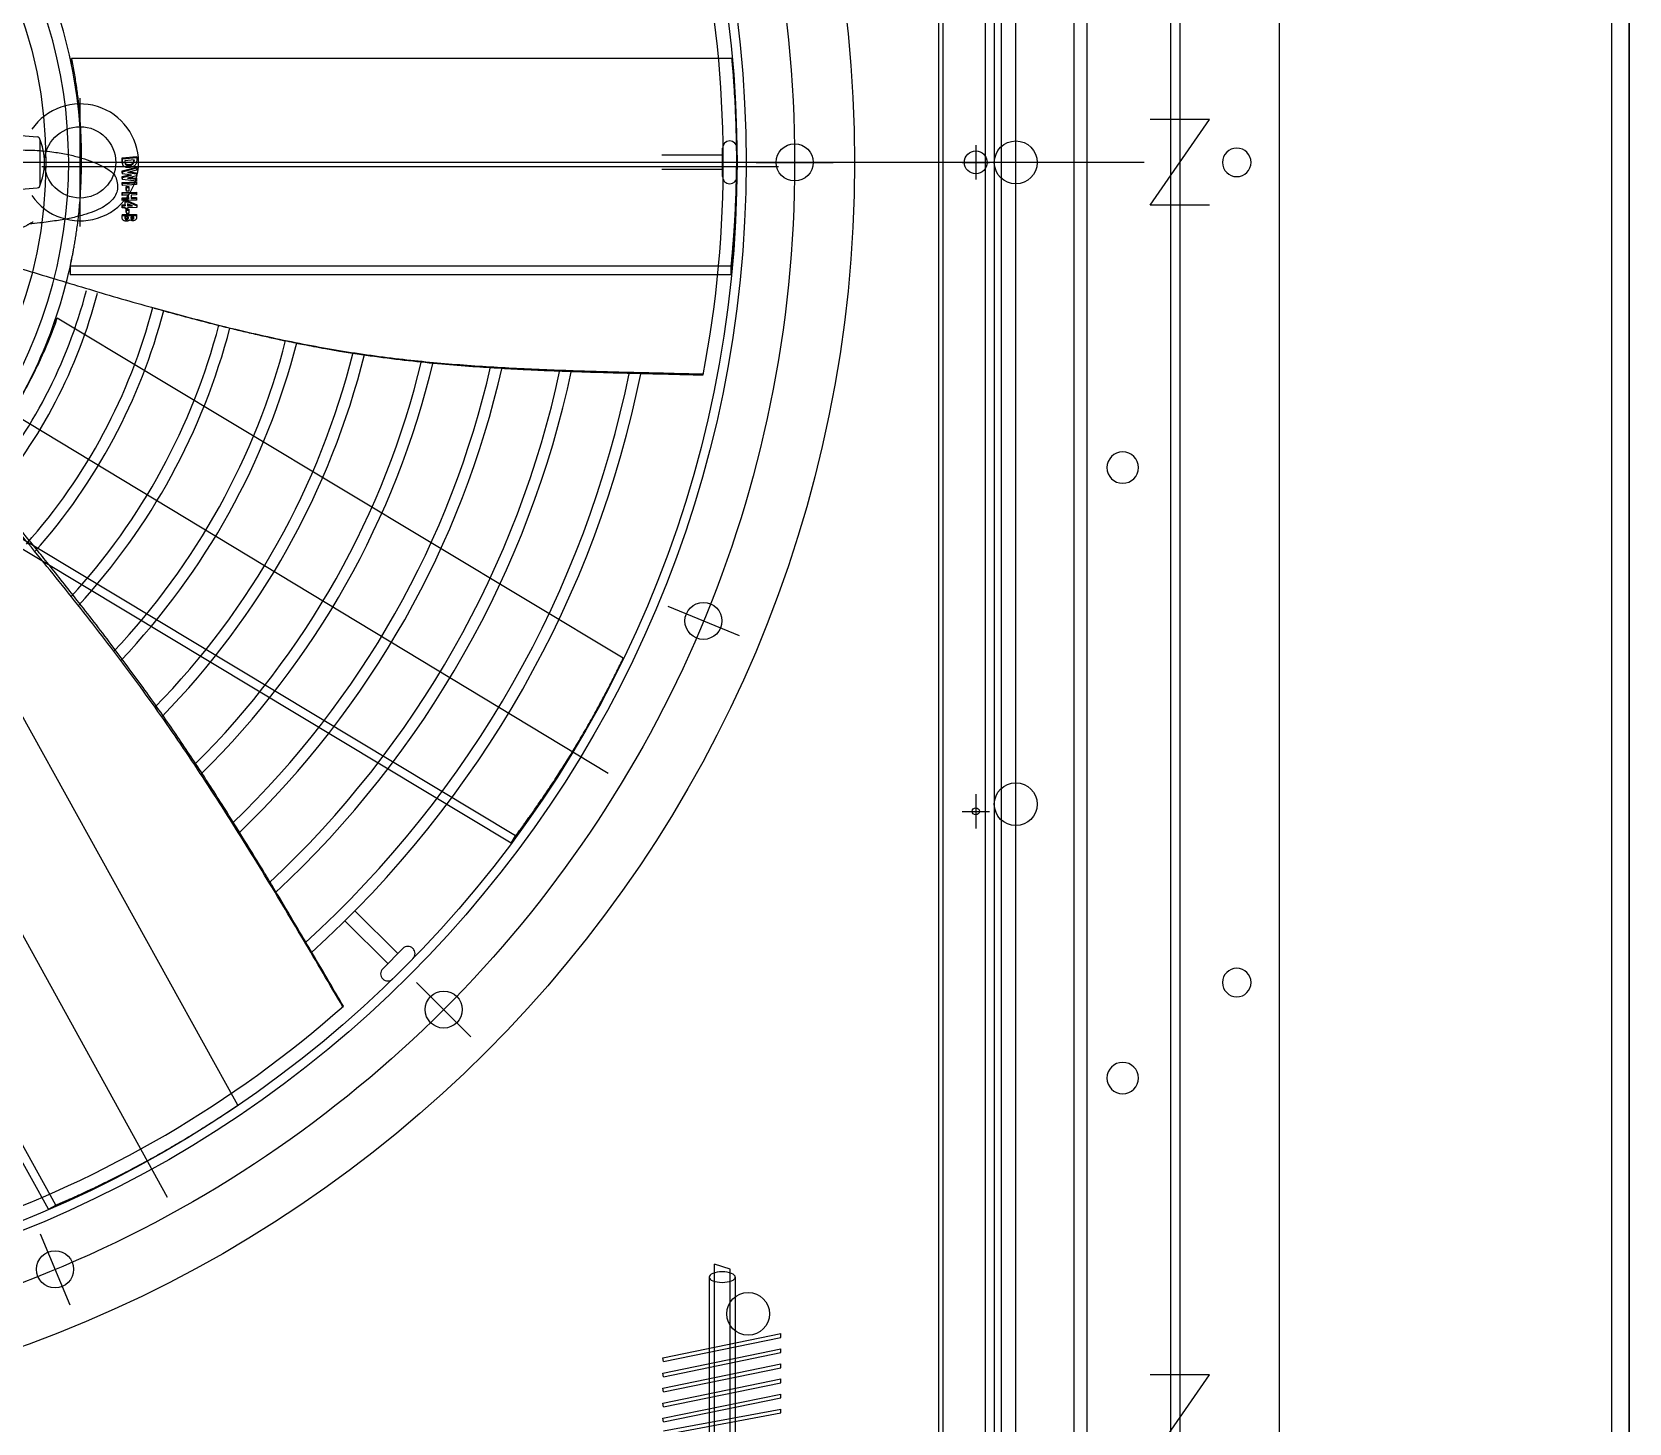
# Model space of a CAD drawing. Header units: millimetres. Extents: x 89978 to 501025, y -351975 to 835730.
# Drawn here: x 272390 to 272950, y -165883 to -165396 of the extents above; entities that cross this region are included whole.
import ezdxf

# ---------------------------------------------------------------- set-up
doc = ezdxf.new("R2010")
doc.units = ezdxf.units.MM
doc.header["$LTSCALE"] = 150
doc.linetypes.add('CENTER', pattern=[50.8, 31.75, -6.35, 6.35, -6.35])
doc.linetypes.add('DIVIDEX2', pattern=[63.5, 25.4, -12.7, 0, -12.7, 0, -12.7])
doc.layers.add('------00 Load Bank', color=3, linetype='Continuous')

# ---------------------------------------------------------------- blocks, each defined once
blk = doc.blocks.new('A$Cd768ecee')
at = {"color": 0}
for p, q in [((0, 0), (0, 1180)), ((35, 1145), (35, 35)), ((38.2, 1141.8), (38.2, 38.2)), ((100, 1080), (100, 100)), ((103.2, 1076.8), (103.2, 103.2))]:
    blk.add_line(p, q, dxfattribs=at)
for points in [[(24.58, 575), (45.42, 575), (24.58, 605), (45.42, 605)], [(24.58, 135), (45.42, 135), (24.58, 165), (45.42, 165)]]:
    blk.add_lwpolyline(points, dxfattribs=at)
for centre, radius in [((15, 590), 5), ((55, 483), 5.5), ((15, 302.5), 5), ((55, 269), 5.5)]:
    blk.add_circle(centre, radius, dxfattribs=at)
blk = doc.blocks.new('A$Ca2785acc')
at = {"color": 0, "linetype": 'Continuous'}
for p, q in [((95.12, 1002.11), (95.12, 895.51)), ((100.65, 1002.11), (100.65, 893.77))]:
    blk.add_line(p, q, dxfattribs=at)
at = {"color": 0}
for p, q in [((0, 980), (0, 35)), ((22, 980), (22, 35)), ((20.4, 978.4), (20.4, 36.6)), ((93.29, 959.85), (93.29, 898.26)), ((102.49, 898.26), (102.49, 959.85)), ((118.45, 953.5), (77.32, 945.88)), ((118.45, 952.14), (77.32, 944.53)), ((118.45, 949.05), (77.32, 940.59)), ((118.72, 947.75), (77.32, 939.24)), ((118.45, 949.05), (118.72, 947.75)), ((77.32, 945.88), (77.32, 944.53)), ((118.45, 943.76), (77.32, 935.3)), ((118.72, 942.47), (77.32, 933.95)), ((118.45, 943.76), (118.72, 942.47)), ((77.32, 940.59), (77.32, 939.24)), ((118.45, 938.47), (77.32, 930.01)), ((118.72, 937.18), (77.32, 928.66)), ((77.32, 935.3), (77.32, 933.95)), ((118.45, 938.47), (118.72, 937.18)), ((118.45, 933.19), (77.32, 924.72)), ((118.72, 931.89), (77.32, 923.37)), ((77.32, 930.01), (77.32, 928.66)), ((118.45, 933.19), (118.72, 931.89)), ((118.45, 927.9), (77.32, 919.43)), ((118.72, 926.6), (77.32, 918.08)), ((77.32, 924.72), (77.32, 923.37)), ((118.45, 927.9), (118.72, 926.6)), ((77.32, 919.43), (77.32, 918.08)), ((95.12, 895.51), (100.65, 893.77)), ((9, 729), (9, 741)), ((13.8, 735), (4.2, 735)), ((9, 501.5), (9, 513.5)), ((13.8, 507.5), (4.2, 507.5))]:
    blk.add_line(p, q, dxfattribs=at)
for centre, radius in [((9, 735), 1.25), ((9, 507.5), 4)]:
    blk.add_circle(centre, radius, dxfattribs=at)
at = {"color": 0, "extrusion": (0, 0, -1)}
blk.add_ellipse((97.9, 898.26), major_axis=(4.59, 0), ratio=0.400356, dxfattribs=at)
blk = doc.blocks.new('A$C02650c35')
at = {"color": 0, "linetype": 'CENTER'}
for p, q in [((522.5, 1085), (522.5, 0)), ((1020, 1040), (25, 1040)), ((522.5, 949), (522.5, 976)), ((678.06, 918.06), (688.39, 943)), ((522.5, 936.62), (522.5, 726.69)), ((522.5, 936.62), (522.5, 726.69)), ((809.94, 829.94), (829.03, 849.03)), ((898.06, 698.06), (923, 708.39))]:
    blk.add_line(p, q, dxfattribs=at)
at = {"color": 0}
for p, q in [((1040.5, 1065), (4.5, 1065)), ((1040.5, 1065), (4.5, 1065)), ((1045, 1060.5), (0, 1060.5)), ((520, 937.23), (520, 915.99)), ((525, 937.23), (525, 915.99)), ((799.85, 823.38), (784.83, 808.37)), ((803.38, 819.85), (788.37, 804.83)), ((512.5, 684.5), (513.56, 697.01)), ((530.26, 698), (514.74, 698)), ((532.5, 684.5), (531.44, 697.01))]:
    blk.add_line(p, q, dxfattribs=at)
at = {"color": 0, "linetype": 'DIVIDEX2', "ltscale": 0.5}
for p, q in [((524, 698.6), (524, 956.84)), ((736.75, 897.15), (603.22, 676.12)), ((885.33, 742.6), (659.2, 617.89))]:
    blk.add_line(p, q, dxfattribs=at)
at = {"color": 0, "linetype": 'Continuous', "lineweight": 25}
for p, q in [((521.18, 942.2), (521.13, 942.2)), ((523.82, 942.2), (521.18, 942.2)), ((486.1, 940.54), (486.1, 709.05)), ((561.9, 940.25), (558.9, 940.25)), ((558.9, 940.25), (558.9, 708.56)), ((561.9, 940.25), (561.9, 708.56)), ((696.31, 902.43), (577.08, 704)), ((727.23, 885.79), (727.18, 885.81)), ((729.49, 884.43), (727.23, 885.79)), ((758.56, 864.7), (639.22, 666.09)), ((761.13, 863.15), (641.79, 664.55)), ((761.13, 863.15), (758.56, 864.7)), ((852.99, 767.31), (650.52, 655.07)), ((871.44, 737.43), (871.42, 737.48)), ((872.72, 735.12), (871.44, 737.43)), ((520.49, 731.8), (520.8, 731.84)), ((520.49, 731.8), (520.65, 731.8)), ((520.95, 726.8), (520.49, 731.8)), ((521.27, 726.84), (520.8, 731.84)), ((520.8, 731.84), (521.76, 731.84)), ((521.61, 730.9), (521.93, 730.94)), ((521.64, 730.94), (521.93, 727.74)), ((521.93, 730.94), (521.64, 730.94)), ((522.77, 730.5), (523.1, 730.54)), ((523.26, 729.24), (523.59, 729.28)), ((524.13, 731.8), (524.45, 731.84)), ((525.43, 726.8), (524.13, 731.8)), ((525.77, 726.83), (524.45, 731.84)), ((524.45, 731.84), (525.2, 731.83)), ((525.2, 731.83), (526.03, 728.64)), ((525.82, 729.48), (526.14, 731.8)), ((526.03, 728.64), (526.47, 731.83)), ((526.14, 731.8), (526.47, 731.83)), ((526.47, 731.83), (527.16, 731.83)), ((526.94, 730.06), (526.49, 726.83)), ((527.47, 726.8), (526.82, 729.2)), ((527.82, 726.83), (526.94, 730.06)), ((527.16, 731.83), (528.03, 728.64)), ((527.79, 729.52), (528.05, 731.8)), ((528.03, 728.64), (528.39, 731.83)), ((528.05, 731.8), (528.39, 731.83)), ((528.39, 731.83), (529.11, 731.82)), ((529.11, 731.82), (528.53, 726.83)), ((529.27, 731.8), (529.62, 731.82)), ((529.54, 726.8), (529.27, 731.8)), ((529.9, 726.82), (529.62, 731.82)), ((529.62, 731.82), (530.3, 731.82)), ((530.3, 731.82), (530.56, 726.82)), ((530.94, 729.04), (531.3, 729.06)), ((530.98, 728.21), (530.94, 729.04)), ((530.98, 728.21), (531.34, 728.23)), ((532.23, 728.21), (530.98, 728.21)), ((531.34, 728.23), (531.3, 729.06)), ((531.3, 729.06), (532.56, 729.06)), ((532.59, 728.23), (531.34, 728.23)), ((532.23, 728.21), (532.59, 728.23)), ((532.56, 729.06), (532.59, 728.23)), ((532.92, 731.8), (533.28, 731.81)), ((533.1, 726.8), (532.92, 731.8)), ((533.47, 726.81), (533.28, 731.81)), ((533.28, 731.81), (533.93, 731.81)), ((533.93, 731.81), (533.99, 729.89)), ((533.99, 729.89), (535.21, 729.89)), ((535.23, 728.99), (534.02, 728.99)), ((534.02, 728.99), (534.1, 726.81)), ((534.86, 728.97), (534.02, 728.97)), ((534.79, 731.8), (535.16, 731.81)), ((534.84, 729.87), (534.79, 731.8)), ((534.86, 728.97), (535.23, 728.99)), ((534.92, 726.8), (534.86, 728.97)), ((535.21, 729.89), (535.16, 731.81)), ((535.16, 731.81), (535.79, 731.81)), ((535.29, 726.81), (535.23, 728.99)), ((535.79, 731.81), (535.91, 726.81)), ((535.97, 728.73), (537.33, 731.92)), ((535.97, 728.73), (536.34, 728.74)), ((535.99, 727.82), (535.97, 728.73)), ((536.34, 728.74), (537.71, 731.93)), ((536.36, 727.83), (536.34, 728.74)), ((537.76, 730.36), (537.03, 728.66)), ((537.03, 728.66), (537.78, 728.66)), ((537.33, 731.92), (537.71, 731.93)), ((537.4, 728.65), (537.39, 729.5)), ((537.71, 731.93), (538.35, 731.93)), ((537.78, 728.66), (537.76, 730.36)), ((538.35, 731.93), (538.38, 728.66)), ((538.38, 728.66), (538.67, 728.66)), ((538.67, 728.66), (538.68, 727.82)), ((538.88, 728.21), (538.88, 729.04)), ((538.88, 729.04), (539.26, 729.04)), ((539.35, 728.21), (538.88, 728.21)), ((538.88, 728.21), (539.27, 728.21)), ((539.27, 728.21), (539.26, 729.04)), ((539.26, 729.04), (540.05, 729.04)), ((540.07, 728.2), (539.27, 728.21)), ((539.28, 728.21), (540.08, 728.2)), ((539.64, 729.04), (540, 729.04)), ((540, 729.04), (540.39, 729.04)), ((540.39, 729.04), (540.39, 728.2)), ((540.72, 726.8), (540.77, 731.8)), ((540.77, 731.8), (541.03, 731.8)), ((540.77, 731.8), (541.16, 731.79)), ((541.03, 731.8), (541.29, 731.8)), ((541.12, 726.79), (541.16, 731.79)), ((541.16, 731.79), (541.68, 731.79)), ((541.29, 731.8), (541.68, 731.79)), ((541.71, 728.97), (541.69, 727.69)), ((541.84, 728.97), (541.71, 728.97)), ((541.73, 730.89), (541.72, 729.8)), ((541.72, 729.8), (541.87, 729.8)), ((541.72, 729.8), (541.87, 729.8)), ((541.91, 730.89), (541.73, 730.89)), ((541.99, 730.37), (542.38, 730.36)), ((542.15, 728.28), (542.54, 728.27)), ((520.95, 726.8), (521.27, 726.84)), ((521.43, 726.8), (520.95, 726.8)), ((522.22, 726.84), (521.27, 726.84)), ((521.9, 726.8), (521.43, 726.8)), ((521.9, 726.8), (522.22, 726.84)), ((521.93, 727.74), (522.32, 727.74)), ((525.43, 726.8), (525.77, 726.83)), ((526.15, 726.8), (525.43, 726.8)), ((526.49, 726.83), (525.77, 726.83)), ((526.15, 726.8), (526.49, 726.83)), ((527.47, 726.8), (527.82, 726.83)), ((528.18, 726.8), (527.47, 726.8)), ((528.53, 726.83), (527.82, 726.83)), ((528.18, 726.8), (528.53, 726.83)), ((529.54, 726.8), (529.9, 726.82)), ((530.2, 726.8), (529.54, 726.8)), ((530.56, 726.82), (529.9, 726.82)), ((530.2, 726.8), (530.56, 726.82)), ((533.1, 726.8), (533.47, 726.81)), ((533.73, 726.8), (533.1, 726.8)), ((534.1, 726.81), (533.47, 726.81)), ((533.73, 726.8), (534.1, 726.81)), ((534.92, 726.8), (535.29, 726.81)), ((535.53, 726.8), (534.92, 726.8)), ((535.91, 726.81), (535.29, 726.81)), ((535.53, 726.8), (535.91, 726.81)), ((535.99, 727.82), (536.36, 727.83)), ((536.7, 727.82), (535.99, 727.82)), ((537.79, 727.83), (536.36, 727.83)), ((537.41, 727.82), (536.7, 727.82)), ((537.41, 727.82), (537.79, 727.83)), ((537.42, 726.8), (537.41, 727.82)), ((537.71, 726.8), (537.42, 726.8)), ((537.42, 726.8), (537.8, 726.8)), ((538.01, 726.8), (537.71, 726.8)), ((537.8, 726.8), (537.79, 727.83)), ((538.39, 726.8), (537.8, 726.8)), ((538.01, 726.8), (538.39, 726.8)), ((538.29, 727.82), (538.68, 727.82)), ((538.68, 727.82), (538.38, 727.83)), ((538.38, 727.83), (538.39, 726.8)), ((540.72, 726.8), (541.12, 726.79)), ((542, 726.79), (541.12, 726.79)), ((541.69, 727.69), (541.85, 727.69)), ((541.69, 727.69), (541.85, 727.69)), ((521.2, 712.5), (521.18, 712.5)), ((488.4, 709.05), (486.1, 709.05)), ((558.9, 708.56), (561.9, 708.56)), ((579.05, 702.82), (577.08, 704)), ((888.03, 703.5), (685.38, 591.17)), ((889.48, 700.88), (686.84, 588.55)), ((889.48, 700.88), (888.03, 703.5))]:
    blk.add_line(p, q, dxfattribs=at)
at = {"color": 0, "linetype": 'Continuous'}
for p, q in [((515, 939.73), (515, 939.77)), ((527.5, 937.23), (517.5, 937.23)), ((530, 939.77), (530, 939.73)), ((798.08, 828.69), (798.11, 828.71)), ((805.15, 818.08), (798.08, 825.15)), ((808.71, 818.11), (808.69, 818.08))]:
    blk.add_line(p, q, dxfattribs=at)
at = {"color": 0, "linetype": 'CENTER', "ltscale": 3}
blk.add_line((545, 712), (500, 712), dxfattribs=at)
at = {"color": 0, "linetype": 'Continuous', "lineweight": 25, "flags": 128}
blk.add_lwpolyline([(522.69, 726.84), (522.85, 726.86), (523.02, 726.89)], dxfattribs=at)
at = {"color": 0}
for centre, radius in [((522.5, 1040), 7.5), ((747.5, 1040), 7.5), ((522.5, 542.5), 441), ((522.5, 962.5), 6.5), ((522.5, 962.5), 6.5), ((926.13, 946.19), 7.5), ((926.13, 946.19), 7.5), ((522.5, 542.5), 403), ((522.5, 542.5), 399.8), ((683.23, 930.53), 6.5), ((683.23, 930.53), 6.5), ((819.48, 839.48), 6.5), ((819.48, 839.48), 6.5), ((522.5, 712), 12.5), ((910.53, 703.23), 6.5), ((910.53, 703.23), 6.5), ((522.5, 542.5), 157.5)]:
    blk.add_circle(centre, radius, dxfattribs=at)
at = {"color": 0, "linetype": 'CENTER'}
blk.add_circle((522.5, 542.5), 420, dxfattribs=at)
blk.add_circle((522.5, 542.5), 420, dxfattribs=at)
at = {"color": 0, "linetype": 'Continuous'}
for centre, start, end in [((517.5, 939.77), 90.7211, 180), ((527.5, 939.77), 0, 89.2789), ((517.5, 939.73), 180, 270), ((527.5, 939.73), 270, 0), ((799.85, 826.92), 135, 225), ((799.88, 826.95), 45.7211, 135), ((806.92, 819.85), 225, 315), ((806.95, 819.88), 315, 44.2789)]:
    blk.add_arc(centre, 2.5, start, end, dxfattribs=at)
at = {"color": 0}
for centre, radius, start, end in [((522.5, 542.5), 395, 79.1258, 101.5122), ((522.5, 542.5), 373.5, 42.1171, 78.6292), ((522.5, 542.5), 369.5, 42.2436, 78.5201), ((522.5, 542.5), 345.5, 43.0419, 77.8319), ((522.5, 542.5), 349.5, 42.9044, 77.9495), ((522.5, 542.5), 325.5, 43.7524, 77.2394), ((522.5, 542.5), 321.5, 43.8985, 77.1218), ((522.5, 542.5), 301.5, 44.6444, 76.5541), ((522.5, 542.5), 297.5, 44.7958, 76.4472), ((522.5, 542.5), 273.5, 45.7065, 75.8843), ((522.5, 542.5), 277.5, 45.5549, 75.9667), ((522.5, 542.5), 395, 19.1258, 41.5122), ((522.5, 542.5), 249.5, 46.6173, 75.513), ((522.5, 542.5), 253.5, 46.465, 75.5604), ((522.5, 542.5), 229.5, 47.3942, 75.3579), ((522.5, 542.5), 225.5, 47.5546, 75.3445), ((522.5, 542.5), 205.5, 48.3996, 75.3621), ((522.5, 542.5), 201.5, 48.3996, 75.3621), ((522.5, 712), 20.5, 304.6067, 235.3934), ((522.5, 542.5), 181.5, 49.5657, 75.3621), ((522.5, 542.5), 177.5, 49.7845, 75.3621), ((514.74, 696.8), 1.2, 89.9999, 169.9999), ((522.5, 678.18), 21.32, 66.4167, 113.5835), ((530.26, 696.8), 1.2, 10.0001, 89.9999)]:
    blk.add_arc(centre, radius, start, end, dxfattribs=at)
at = {"color": 0, "linetype": 'Continuous', "lineweight": 25}
for radius, start, end in [(170, 86.2622, 117.3611), (165.5, 0.0003, 205.5882), (170, 55.2614, 78.9879)]:
    blk.add_arc((522.5, 542.5), radius, start, end, dxfattribs=at)
for points, knots in [([(521.13, 942.2), (520.14, 942.19), (518.17, 942.18), (515.09, 942.14), (511.9, 942.06), (508.61, 941.96), (504.88, 941.82), (500.7, 941.61), (496, 941.33), (491.15, 940.98), (487.79, 940.69), (486.1, 940.54)], [0, 0, 0, 0, 0.098219, 0.196459, 0.294698, 0.393098, 0.491499, 0.618442, 0.745384, 0.872692, 1, 1, 1, 1]), ([(558.9, 940.25), (558.88, 940.25), (558.86, 940.26), (558.68, 940.28), (558.39, 940.3), (557.99, 940.34), (557.41, 940.4), (556.6, 940.48), (555.52, 940.58), (554.24, 940.69), (552.75, 940.82), (551.06, 940.96), (549.17, 941.11), (547.08, 941.26), (544.75, 941.41), (542.18, 941.57), (539.37, 941.72), (536.34, 941.86), (533.31, 941.97), (530.32, 942.06), (527.42, 942.13), (524.38, 942.18), (522.25, 942.19), (521.18, 942.2)], [0, 0, 0, 0, 0.03878, 0.077567, 0.116355, 0.1552, 0.194046, 0.245833, 0.297636, 0.34944, 0.401226, 0.453012, 0.504815, 0.556618, 0.608404, 0.662492, 0.7166, 0.770707, 0.824794, 0.868554, 0.912313, 0.956156, 1, 1, 1, 1]), ([(561.9, 940.25), (561.88, 940.25), (561.86, 940.26), (561.68, 940.28), (561.39, 940.3), (560.98, 940.34), (560.39, 940.4), (559.58, 940.48), (558.49, 940.58), (557.19, 940.69), (555.68, 940.82), (553.96, 940.96), (552.2, 941.1), (550.46, 941.22), (548.78, 941.34), (546.99, 941.45), (544.8, 941.58), (542.14, 941.72), (538.96, 941.87), (535.53, 941.99), (531.87, 942.1), (527.98, 942.17), (525.21, 942.19), (523.82, 942.2)], [0, 0, 0, 0, 0.038794, 0.077595, 0.116396, 0.155256, 0.194116, 0.245886, 0.297665, 0.349435, 0.401519, 0.453611, 0.505695, 0.544496, 0.583297, 0.622156, 0.661015, 0.717306, 0.773608, 0.829899, 0.886596, 0.943304, 1, 1, 1, 1]), ([(573.49, 737.89), (575.35, 744.68), (579.23, 758.83), (584.32, 780.49), (588.63, 802.81), (591.64, 824.81), (593.62, 846.41), (594.87, 867.62), (595.66, 888.87), (596.17, 909.82), (596.5, 923.7), (596.66, 930.48)], [0, 0, 0, 0, 0.1081379, 0.2251135, 0.3413954, 0.4570616, 0.5657729, 0.6743483, 0.7829008, 0.8914823, 0.994843, 0.994843, 0.994843, 0.994843]), ([(573.57, 737.92), (573.75, 738.58), (574.51, 741.26), (575.79, 745.94), (577.42, 752.03), (579.04, 758.25), (580.54, 764.25), (581.92, 769.99), (583.13, 775.19), (584.19, 779.99), (585.06, 784.09), (585.76, 787.48), (586.39, 790.65), (587.05, 794.11), (587.82, 798.29), (589.05, 805.39), (590.51, 815.09), (591.99, 827.03), (593.14, 838.53), (594, 849.4), (594.55, 857.82), (594.91, 864.37), (595.18, 869.63), (595.45, 875.86), (595.73, 883.09), (596, 891.26), (596.26, 900.36), (596.52, 910.38), (596.76, 920.5), (596.94, 927.29), (597.02, 930.41)], [0, 0, 0, 0, 0.0105993, 0.042715, 0.074456, 0.1073437, 0.1413731, 0.1694151, 0.1979263, 0.223438, 0.2448649, 0.2622189, 0.2766961, 0.2944954, 0.3162608, 0.341978, 0.4051023, 0.466824, 0.5267457, 0.5825963, 0.6340774, 0.6563171, 0.6830925, 0.7149493, 0.751887, 0.7939052, 0.84012, 0.8912343, 0.9472267, 0.994836, 0.994836, 0.994836, 0.994836]), ([(727.18, 885.81), (726.34, 886.32), (724.64, 887.32), (721.97, 888.87), (719.2, 890.45), (716.33, 892.06), (713.06, 893.85), (709.37, 895.84), (705.2, 898.01), (700.87, 900.21), (697.83, 901.69), (696.31, 902.43)], [0, 0, 0, 0, 0.098219, 0.196459, 0.294698, 0.393098, 0.491499, 0.618442, 0.745384, 0.872692, 1, 1, 1, 1]), ([(758.56, 864.7), (758.55, 864.7), (758.53, 864.72), (758.38, 864.83), (758.15, 865), (757.82, 865.24), (757.36, 865.59), (756.71, 866.07), (755.83, 866.71), (754.79, 867.47), (753.58, 868.35), (752.2, 869.34), (750.66, 870.44), (748.94, 871.64), (747.03, 872.97), (744.91, 874.43), (742.57, 876.01), (740.05, 877.69), (737.51, 879.35), (735, 880.96), (732.54, 882.52), (729.96, 884.12), (728.14, 885.23), (727.23, 885.79)], [0, 0, 0, 0, 0.03878, 0.077567, 0.116355, 0.1552, 0.194046, 0.245833, 0.297636, 0.34944, 0.401226, 0.453012, 0.504815, 0.556618, 0.608404, 0.662492, 0.7166, 0.770707, 0.824794, 0.868554, 0.912313, 0.956156, 1, 1, 1, 1]), ([(761.13, 863.15), (761.12, 863.16), (761.1, 863.17), (760.95, 863.28), (760.72, 863.46), (760.39, 863.7), (759.91, 864.05), (759.26, 864.53), (758.38, 865.18), (757.32, 865.95), (756.09, 866.84), (754.69, 867.84), (753.25, 868.86), (751.82, 869.87), (750.44, 870.83), (748.96, 871.86), (747.15, 873.09), (744.95, 874.58), (742.29, 876.35), (739.42, 878.22), (736.34, 880.2), (733.05, 882.26), (730.68, 883.71), (729.49, 884.43)], [0, 0, 0, 0, 0.038794, 0.077595, 0.116396, 0.155256, 0.194116, 0.245886, 0.297665, 0.349435, 0.401519, 0.453611, 0.505695, 0.544496, 0.583297, 0.622156, 0.661015, 0.717306, 0.773608, 0.829899, 0.886596, 0.943304, 1, 1, 1, 1]), ([(818.28, 804.3), (815.39, 802.6), (809.22, 799), (800.15, 793.68), (791.45, 788.55), (783.85, 784.04), (777.37, 780.16), (769.58, 775.46), (760.06, 769.63), (747.64, 761.86), (734.39, 753.31), (720.42, 743.91), (706.09, 733.81), (691.23, 722.8), (678.95, 713.32), (669.63, 705.96), (663.64, 701.18), (658.2, 696.79), (653.6, 693.06), (649.52, 689.73), (645.5, 686.44), (641, 682.74), (635.9, 678.54), (630.35, 673.95), (624.56, 669.16), (619.21, 664.74), (615.82, 661.93), (614.38, 660.74)], [0.004054, 0.004054, 0.004054, 0.004054, 0.044055, 0.0892389, 0.1294144, 0.1645669, 0.1946506, 0.2196261, 0.2731864, 0.3280385, 0.3947317, 0.4616638, 0.5294155, 0.6044734, 0.683072, 0.7151603, 0.7467466, 0.7747501, 0.7989803, 0.8176563, 0.837837, 0.8611081, 0.8874794, 0.916906, 0.9473172, 0.9775846, 1, 1, 1, 1]), ([(818.46, 804.1), (810.63, 799.51), (794.69, 790.16), (770.79, 775.85), (746.91, 760.95), (723.47, 745.46), (700.78, 729.22), (678.82, 712.32), (657.39, 694.99), (636.21, 677.33), (622.16, 665.47), (615.12, 659.54)], [0.0040453, 0.0040453, 0.0040453, 0.0040453, 0.1120904, 0.224186, 0.3362006, 0.4480891, 0.5598872, 0.6697434, 0.7797254, 0.8898282, 1, 1, 1, 1]), ([(871.42, 737.48), (870.94, 738.34), (869.97, 740.05), (868.43, 742.73), (866.83, 745.48), (865.14, 748.31), (863.21, 751.5), (861, 755.06), (858.48, 759.03), (855.82, 763.1), (853.93, 765.9), (852.99, 767.31)], [0, 0, 0, 0, 0.098219, 0.196459, 0.294698, 0.393098, 0.491499, 0.618442, 0.745384, 0.872692, 1, 1, 1, 1]), ([(559.91, 691.77), (562.13, 699.15), (566.58, 713.9), (571.18, 729.26), (573.33, 737.29), (573.49, 737.89)], [0, 0, 0, 0, 0.481211, 0.961441, 1, 1, 1, 1]), ([(888.03, 703.5), (888.02, 703.51), (888.01, 703.53), (887.94, 703.7), (887.83, 703.97), (887.67, 704.34), (887.43, 704.87), (887.11, 705.61), (886.68, 706.61), (886.15, 707.79), (885.55, 709.15), (884.85, 710.7), (884.06, 712.42), (883.18, 714.33), (882.18, 716.44), (881.08, 718.76), (879.84, 721.29), (878.5, 724.01), (877.13, 726.71), (875.76, 729.37), (874.41, 731.95), (872.98, 734.62), (871.96, 736.49), (871.44, 737.43)], [0, 0, 0, 0, 0.03878, 0.077567, 0.116355, 0.1552, 0.194046, 0.245833, 0.297636, 0.34944, 0.401226, 0.453012, 0.504815, 0.556618, 0.608404, 0.662492, 0.7166, 0.770707, 0.824794, 0.868554, 0.912313, 0.956156, 1, 1, 1, 1]), ([(889.48, 700.88), (889.48, 700.89), (889.47, 700.91), (889.4, 701.08), (889.28, 701.35), (889.12, 701.72), (888.88, 702.26), (888.56, 703.01), (888.11, 704.01), (887.59, 705.21), (886.97, 706.59), (886.26, 708.16), (885.52, 709.76), (884.79, 711.35), (884.07, 712.87), (883.3, 714.5), (882.35, 716.48), (881.19, 718.86), (879.77, 721.72), (878.22, 724.78), (876.54, 728.04), (874.72, 731.47), (873.39, 733.91), (872.72, 735.12)], [0, 0, 0, 0, 0.038794, 0.077595, 0.116396, 0.155256, 0.194116, 0.245886, 0.297665, 0.349435, 0.401519, 0.453611, 0.505695, 0.544496, 0.583297, 0.622156, 0.661015, 0.717306, 0.773608, 0.829899, 0.886596, 0.943304, 1, 1, 1, 1]), ([(522.77, 730.5), (522.64, 730.6), (522.42, 730.78), (522.01, 730.88), (521.75, 730.89), (521.61, 730.9)], [0, 0, 0, 0, 0.360895, 0.640408, 1, 1, 1, 1]), ([(521.76, 731.84), (522.06, 731.83), (522.5, 731.82), (523.09, 731.62), (523.49, 731.32), (523.82, 730.9), (524.17, 730.24), (524.26, 729.65), (524.32, 729.27)], [0, 0, 0, 0, 0.250193, 0.375675, 0.500989, 0.626133, 0.751199, 1, 1, 1, 1]), ([(523.1, 730.54), (523.01, 730.61), (522.84, 730.76), (522.44, 730.91), (522.13, 730.93), (521.93, 730.94)], [0, 0, 0, 0, 0.248415, 0.498726, 1, 1, 1, 1]), ([(524.32, 729.27), (524.32, 728.9), (524.32, 728.34), (524.09, 727.68), (523.82, 727.29), (523.47, 726.99), (522.93, 726.84), (522.51, 726.84), (522.22, 726.84)], [0, 0, 0, 0, 0.247987, 0.37312, 0.497401, 0.622314, 0.747638, 1, 1, 1, 1]), ([(522.32, 727.74), (522.5, 727.74), (522.76, 727.75), (523.1, 727.85), (523.31, 728.03), (523.47, 728.29), (523.61, 728.7), (523.6, 729.05), (523.59, 729.28)], [0, 0, 0, 0, 0.250156, 0.375667, 0.500586, 0.625527, 0.750593, 1, 1, 1, 1]), ([(522.44, 727.75), (522.52, 727.75), (522.69, 727.76), (522.93, 727.92), (523.13, 728.2), (523.25, 728.58), (523.28, 728.94), (523.27, 729.17), (523.26, 729.24)], [0, 0, 0, 0, 0.132586, 0.315673, 0.49897, 0.682297, 0.897512, 1, 1, 1, 1]), ([(523.26, 729.24), (523.25, 729.36), (523.22, 729.67), (523.07, 730.13), (522.86, 730.38), (522.77, 730.5)], [0, 0, 0, 0, 0.245128, 0.668238, 1, 1, 1, 1]), ([(523.59, 729.28), (523.56, 729.52), (523.51, 729.87), (523.31, 730.29), (523.17, 730.46), (523.1, 730.54)], [0, 0, 0, 0, 0.498415, 0.74902, 1, 1, 1, 1]), ([(541.46, 727.69), (541.61, 727.69), (541.8, 727.7), (542.01, 727.84), (542.1, 727.97), (542.14, 728.12), (542.15, 728.23), (542.15, 728.28)], [0, 0, 0, 0, 0.5, 0.655867, 0.776779, 0.898139, 1, 1, 1, 1]), ([(541.68, 731.79), (541.79, 731.79), (542.01, 731.79), (542.23, 731.73), (542.33, 731.7)], [0, 0, 0, 0, 0.500362, 1, 1, 1, 1]), ([(542.15, 728.28), (542.14, 728.37), (542.14, 728.53), (542.06, 728.71), (541.95, 728.85), (541.82, 728.93), (541.73, 728.93), (541.71, 728.94)], [0, 0, 0, 0, 0.249514, 0.425336, 0.599722, 0.883024, 1, 1, 1, 1]), ([(541.72, 729.86), (541.73, 729.86), (541.78, 729.87), (541.85, 729.95), (541.93, 730.07), (541.98, 730.23), (541.98, 730.33), (541.99, 730.37)], [0, 0, 0, 0, 0.075084, 0.326607, 0.580052, 0.817178, 1, 1, 1, 1]), ([(541.99, 730.37), (541.98, 730.44), (541.98, 730.56), (541.92, 730.71), (541.87, 730.76), (541.84, 730.79)], [0, 0, 0, 0, 0.417609, 0.726108, 1, 1, 1, 1]), ([(542.54, 728.27), (542.54, 728.33), (542.54, 728.46), (542.49, 728.63), (542.41, 728.77), (542.27, 728.89), (542.08, 728.96), (541.92, 728.96), (541.84, 728.97)], [0, 0, 0, 0, 0.124117, 0.249017, 0.374429, 0.499969, 0.74996, 1, 1, 1, 1]), ([(541.85, 727.69), (542, 727.69), (542.18, 727.69), (542.39, 727.81), (542.48, 727.93), (542.53, 728.09), (542.54, 728.21), (542.54, 728.27)], [0, 0, 0, 0, 0.4958995, 0.6207322, 0.7464139, 0.8725816, 1, 1, 1, 1]), ([(541.87, 729.8), (541.93, 729.8), (542.04, 729.81), (542.18, 729.88), (542.28, 729.98), (542.33, 730.09), (542.37, 730.22), (542.37, 730.31), (542.38, 730.36)], [0, 0, 0, 0, 0.249435, 0.499226, 0.624652, 0.749536, 0.873948, 1, 1, 1, 1]), ([(542.38, 730.36), (542.38, 730.4), (542.37, 730.49), (542.34, 730.61), (542.29, 730.72), (542.21, 730.82), (542.07, 730.88), (541.96, 730.89), (541.91, 730.89)], [0, 0, 0, 0, 0.123522, 0.248139, 0.370579, 0.498886, 0.748791, 1, 1, 1, 1]), ([(543.1, 728.23), (543.1, 728.18), (543.09, 727.96), (543.03, 727.65), (542.9, 727.33), (542.75, 727.1), (542.58, 726.93), (542.33, 726.8), (542.13, 726.79), (542, 726.79)], [0, 0, 0, 0, 0.06266, 0.249252, 0.373609, 0.4986, 0.623723, 0.748551, 1, 1, 1, 1]), ([(542.33, 731.7), (542.42, 731.65), (542.59, 731.56), (542.79, 731.28), (542.93, 730.91), (542.94, 730.62), (542.95, 730.48)], [0, 0, 0, 0, 0.250156, 0.500622, 0.750062, 1, 1, 1, 1]), ([(542.95, 730.48), (542.95, 730.43), (542.94, 730.34), (542.92, 730.15), (542.86, 729.92), (542.74, 729.7), (542.65, 729.58), (542.6, 729.52)], [0, 0, 0, 0, 0.125463, 0.250126, 0.499927, 0.74927, 1, 1, 1, 1]), ([(542.6, 729.52), (542.68, 729.45), (542.82, 729.32), (542.99, 729.02), (543.09, 728.64), (543.1, 728.37), (543.1, 728.23)], [0, 0, 0, 0, 0.24872, 0.498434, 0.748708, 1, 1, 1, 1]), ([(518.14, 691.07), (518.17, 693.31), (518.24, 697.5), (518.89, 703.28), (519.8, 708.25), (520.92, 712.53), (522.16, 716.17), (523.47, 719.21), (524.78, 721.61), (526.03, 723.37), (527.31, 724.39), (528.91, 724.93), (530.78, 725.29), (532.96, 724.96), (534.96, 723.93), (536.78, 722.2), (538.39, 719.8), (539.8, 716.75), (541.03, 713.05), (542.1, 708.66), (543.01, 703.54), (543.68, 698.6), (543.99, 695.36), (544.1, 694.11)], [0, 0, 0, 0, 0.080739, 0.151235, 0.213353, 0.268442, 0.318269, 0.361669, 0.398556, 0.428698, 0.452315, 0.472715, 0.51153, 0.548468, 0.58504, 0.622842, 0.663507, 0.708451, 0.759052, 0.815438, 0.879842, 0.953818, 1, 1, 1, 1]), ([(522.69, 726.84), (522.67, 726.84), (522.58, 726.82), (522.4, 726.81), (522.15, 726.8), (521.98, 726.8), (521.9, 726.8)], [0, 0, 0, 0, 0.063167, 0.373961, 0.686877, 1, 1, 1, 1]), ([(521.18, 712.5), (520.22, 712.5), (518.29, 712.5), (515.26, 712.45), (512.15, 712.33), (508.93, 712.15), (505.23, 711.87), (501.78, 711.53), (498.61, 711.15), (496.2, 710.82), (493.74, 710.45), (491.23, 710.03), (488.69, 709.57), (486.97, 709.22), (486.1, 709.05)], [0, 0, 0, 0, 0.09594, 0.191903, 0.287866, 0.384015, 0.480164, 0.609768, 0.674639, 0.73951, 0.804594, 0.869678, 0.934839, 1, 1, 1, 1]), ([(558.9, 708.56), (558.88, 708.56), (558.86, 708.57), (558.68, 708.61), (558.38, 708.67), (557.97, 708.76), (557.38, 708.88), (556.56, 709.05), (555.46, 709.28), (554.15, 709.53), (552.63, 709.81), (550.91, 710.11), (548.98, 710.43), (546.85, 710.75), (544.48, 711.08), (541.86, 711.4), (538.99, 711.71), (535.9, 711.98), (532.86, 712.19), (529.92, 712.35), (527.14, 712.44), (524.66, 712.5), (523.06, 712.49), (522.47, 712.49)], [0, 0, 0, 0, 0.039863, 0.079734, 0.119605, 0.159539, 0.199473, 0.252709, 0.305962, 0.359217, 0.412452, 0.465686, 0.518937, 0.572189, 0.625422, 0.681079, 0.736756, 0.792433, 0.848089, 0.890491, 0.932892, 0.975374, 1, 1, 1, 1]), ([(608.92, 688.89), (608.1, 689.39), (606.45, 690.39), (603.83, 691.9), (601.1, 693.41), (598.24, 694.91), (594.93, 696.57), (591.79, 698.06), (588.88, 699.36), (586.64, 700.32), (584.34, 701.27), (581.98, 702.2), (579.57, 703.12), (577.91, 703.71), (577.08, 704)], [0, 0, 0, 0, 0.09594, 0.191903, 0.287866, 0.384015, 0.480164, 0.609768, 0.674639, 0.73951, 0.804594, 0.869678, 0.934839, 1, 1, 1, 1]), ([(544.46, 690.4), (544.72, 690.65), (545.19, 691.07), (545.27, 691.77), (545.09, 692.4), (544.8, 692.94), (544.53, 693.4), (544.34, 693.71), (544.15, 694.02), (543.97, 694.33), (543.8, 694.62), (543.6, 695), (543.41, 695.38), (543.32, 695.59), (543.33, 695.57), (543.33, 695.56)], [0, 0, 0, 0, 0.262295, 0.455554, 0.590671, 0.681426, 0.714569, 0.742061, 0.766203, 0.789458, 0.813958, 0.840345, 0.898886, 0.968766, 1, 1, 1, 1])]:
    blk.add_open_spline(points, degree=3, knots=knots, dxfattribs=at)

msp = doc.modelspace()

# ---------------------------------------------------------------- linework, layer by layer
at = {"layer": '------00 Load Bank', "elevation": 0}
msp.add_lwpolyline([(272950.18, -163491.43), (271580.18, -163491.43), (271580.18, -166091.43), (272950.18, -166091.43), (272950.18, -163491.43)], dxfattribs=at)
for points in [[(272950.18, -166091.43), (271580.18, -166091.43), (271580.18, -163491.43), (272950.18, -163491.43)], [(272944.18, -163497.43), (271586.18, -163497.43), (271586.18, -166085.43), (272944.18, -166085.43)]]:
    msp.add_lwpolyline(points, close=True, dxfattribs=at)

# ---------------------------------------------------------------- block references
at = {"layer": '------00 Load Bank', "xscale": -1}
msp.add_blockref('A$Cd768ecee', (272827.66, -166031.43), dxfattribs=at)
at = {"layer": '------00 Load Bank'}
for name, p, rotation in [('A$C02650c35', (271695.16, -164918.93), 270), ('A$Ca2785acc', (272730.16, -164933.93), 180), ('A$Ca2785acc', (272730.16, -164933.93), 180)]:
    msp.add_blockref(name, p, dxfattribs=dict(at, rotation=rotation))

doc.saveas('drawing.dxf')
